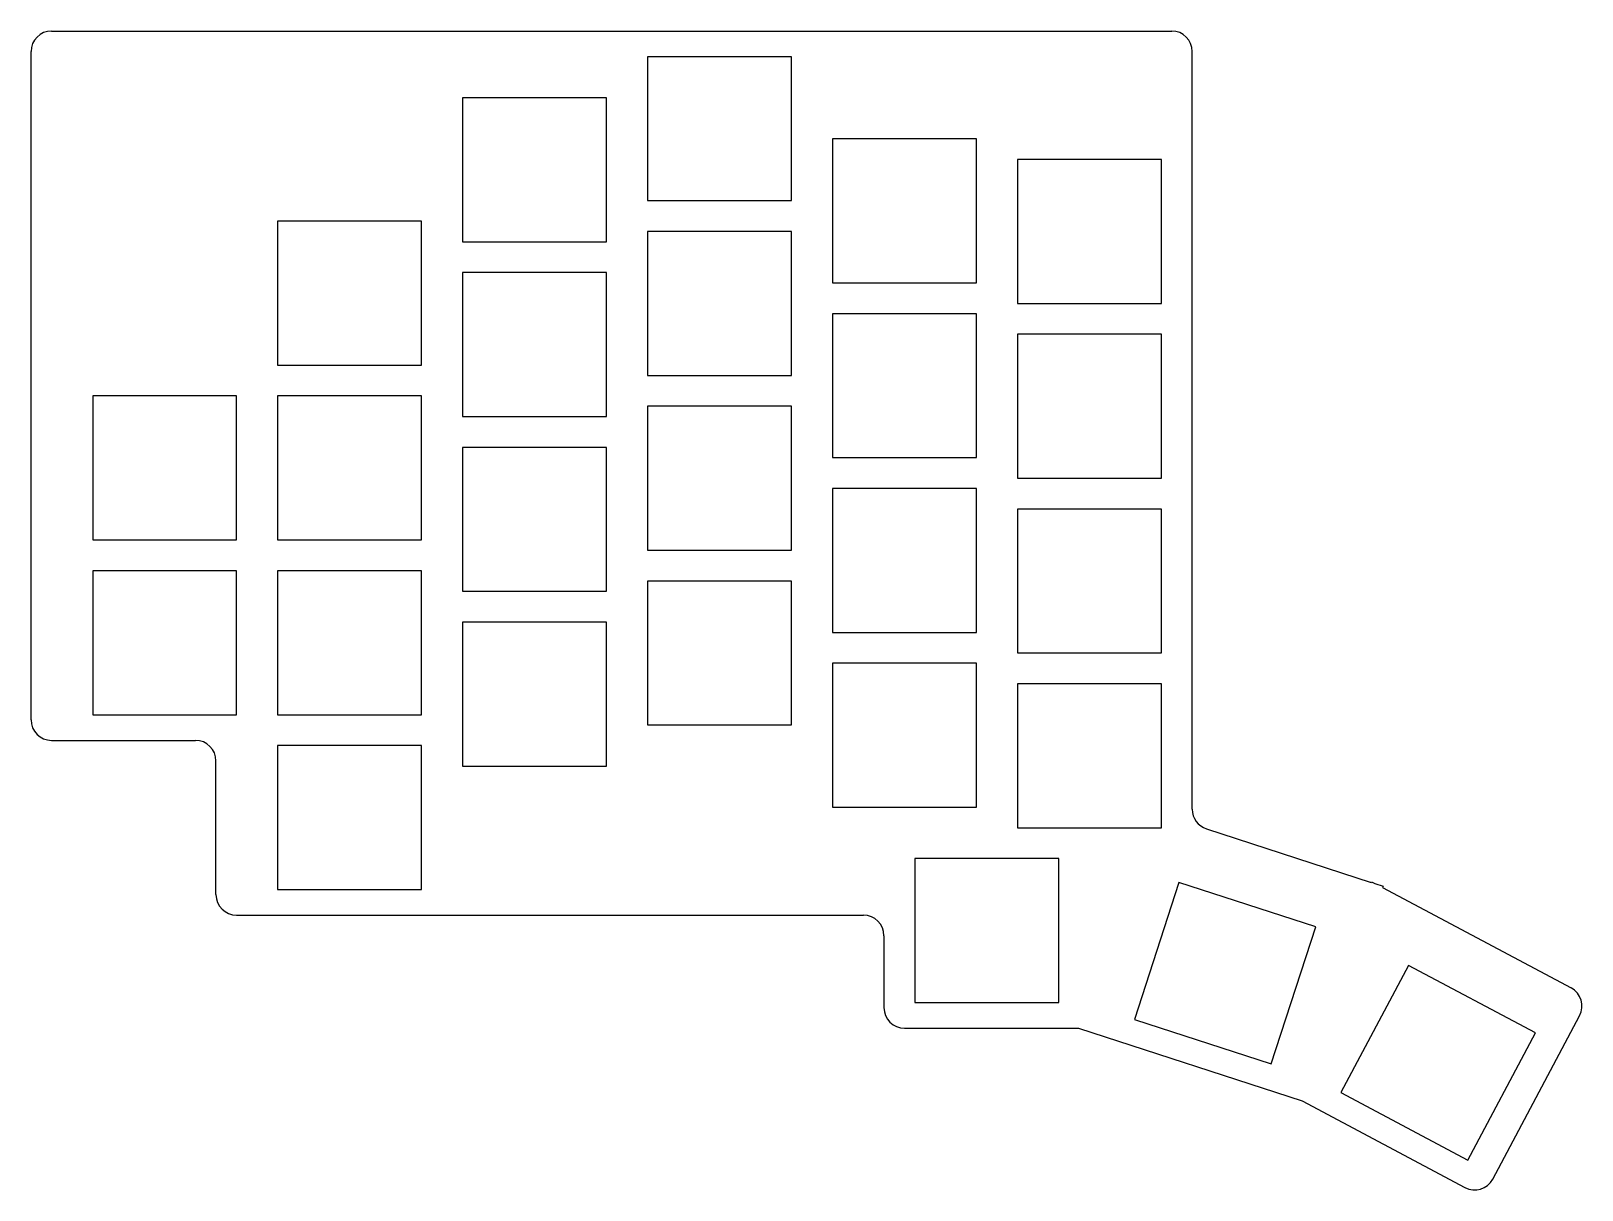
# Model space of a CAD drawing. Header units: millimetres. Extents: x 69 to 220, y -186 to -74.
import ezdxf

# ---------------------------------------------------------------- set-up
doc = ezdxf.new("R2010")
doc.units = ezdxf.units.MM

msp = doc.modelspace()

# ---------------------------------------------------------------- linework, layer by layer
for p, q in [((71, -73.5), (180, -73.5)), ((69, -140.5), (69, -75.5)), ((143, -76), (129, -76)), ((129, -76), (129, -90)), ((143, -90), (143, -76)), ((182, -149.2), (182, -75.5)), ((125, -80), (111, -80)), ((111, -80), (111, -94)), ((125, -94), (125, -80)), ((161, -84), (147, -84)), ((147, -84), (147, -98)), ((161, -98), (161, -84)), ((179, -86), (165, -86)), ((165, -86), (165, -100)), ((179, -100), (179, -86)), ((129, -90), (143, -90)), ((107, -92), (93, -92)), ((93, -92), (93, -106)), ((107, -106), (107, -92)), ((143, -93), (129, -93)), ((129, -93), (129, -107)), ((143, -107), (143, -93)), ((111, -94), (125, -94)), ((125, -97), (111, -97)), ((111, -97), (111, -111)), ((125, -111), (125, -97)), ((147, -98), (161, -98)), ((161, -101), (147, -101)), ((147, -101), (147, -115)), ((161, -115), (161, -101)), ((165, -100), (179, -100)), ((179, -103), (165, -103)), ((165, -103), (165, -117)), ((179, -117), (179, -103)), ((93, -106), (107, -106)), ((129, -107), (143, -107)), ((89, -109), (75, -109)), ((75, -109), (75, -123)), ((89, -123), (89, -109)), ((107, -109), (93, -109)), ((93, -109), (93, -123)), ((107, -123), (107, -109)), ((143, -110), (129, -110)), ((129, -110), (129, -124)), ((143, -124), (143, -110)), ((111, -111), (125, -111)), ((125, -114), (111, -114)), ((111, -114), (111, -128)), ((125, -128), (125, -114)), ((147, -115), (161, -115)), ((165, -117), (179, -117)), ((161, -118), (147, -118)), ((147, -118), (147, -132)), ((161, -132), (161, -118)), ((179, -120), (165, -120)), ((165, -120), (165, -134)), ((179, -134), (179, -120)), ((75, -123), (89, -123)), ((93, -123), (107, -123)), ((129, -124), (143, -124)), ((89, -126), (75, -126)), ((75, -126), (75, -140)), ((89, -140), (89, -126)), ((107, -126), (93, -126)), ((93, -126), (93, -140)), ((107, -140), (107, -126)), ((111, -128), (125, -128)), ((143, -127), (129, -127)), ((129, -127), (129, -141)), ((143, -141), (143, -127)), ((125, -131), (111, -131)), ((111, -131), (111, -145)), ((125, -145), (125, -131)), ((147, -132), (161, -132)), ((165, -134), (179, -134)), ((161, -135), (147, -135)), ((147, -135), (147, -149)), ((161, -149), (161, -135)), ((179, -137), (165, -137)), ((165, -137), (165, -151)), ((179, -151), (179, -137)), ((75, -140), (89, -140)), ((93, -140), (107, -140)), ((129, -141), (143, -141)), ((71, -142.5), (85, -142.5)), ((107, -143), (93, -143)), ((93, -143), (93, -157)), ((107, -157), (107, -143)), ((87, -157.5), (87, -144.5)), ((111, -145), (125, -145)), ((147, -149), (161, -149)), ((165, -151), (179, -151)), ((183.38, -151.1), (199.4, -156.31)), ((169, -154), (155, -154)), ((155, -154), (155, -168)), ((169, -168), (169, -154)), ((180.7, -156.33), (176.37, -169.64)), ((194.01, -160.65), (180.7, -156.33)), ((199.4, -156.31), (199.44, -156.25)), ((199.44, -156.25), (199.78, -156.43)), ((199.78, -156.43), (200.56, -156.68)), ((200.56, -156.68), (200.52, -156.82)), ((200.52, -156.82), (218.86, -166.57)), ((93, -157), (107, -157)), ((89, -159.5), (150, -159.5)), ((189.69, -173.97), (194.01, -160.65)), ((152, -161.5), (152, -168.5)), ((203.03, -164.39), (196.46, -176.75)), ((215.4, -170.96), (203.03, -164.39)), ((155, -168), (169, -168)), ((154, -170.5), (170.92, -170.5)), ((170.92, -170.5), (192.68, -177.57)), ((176.37, -169.64), (189.69, -173.97)), ((211.24, -185.17), (219.69, -169.28)), ((208.82, -183.32), (215.4, -170.96)), ((192.68, -177.57), (208.53, -186)), ((196.46, -176.75), (208.82, -183.32))]:
    msp.add_line(p, q)
for centre, start, end in [((71, -75.5), 90, 180), ((180, -75.5), 0, 90), ((71, -140.5), 180, 270), ((85, -144.5), 0, 90), ((184, -149.2), 180, 252), ((89, -157.5), 180, 270), ((150, -161.5), 0, 90), ((217.92, -168.34), 332, 62), ((154, -168.5), 180, 270), ((209.47, -184.23), 242, 332)]:
    msp.add_arc(centre, 2, start, end)

doc.saveas('drawing.dxf')
